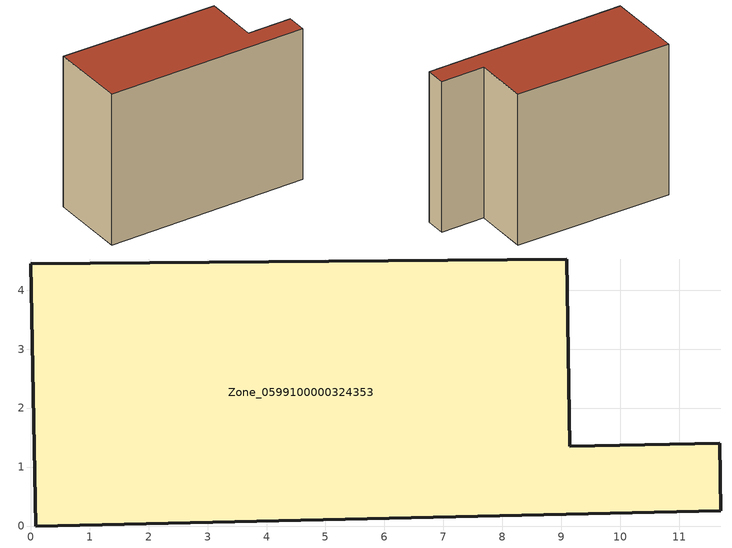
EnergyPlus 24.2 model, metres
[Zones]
Zone_0599100000324353
 floor ground (C_G): 0,4.45 9.09,4.53 9.15,1.35 11.69,1.41 11.71,0.26 0.09,0 z0
 wall outside (C_F): 9.09,4.53 0,4.45 0.09,0 11.71,0.26 11.69,1.41 9.15,1.35 9.09,4.53 z0:8.93
 roof outside (C_R): 11.71,0.26 11.69,1.41 9.15,1.35 9.09,4.53 0,4.45 0.09,0 z8.93
[BUILDING]
Pand.0599100000324353: North Axis=0; Terrain=City; Loads Convergence Tolerance Value=0.04; Temperature Convergence Tolerance Value=0.4; Solar Distribution=FullExterior; Maximum Number of Warmup Days=25; Minimum Number of Warmup Days=1
[Site:Location]
Rotterdam.The.Hague.AP_ZH_NLD Design_Conditions: Latitude=51.96; Longitude=4.45; Time Zone=1; Elevation=-4.5
[SITE:GROUNDTEMPERATURE:BUILDINGSURFACE]
18, 18, 18, 18, 18, 18, 18, 18, 18, 18, 18, 18
[MATERIAL] Thermal Absorptance=0.9; Solar Absorptance=0.7; Visible Absorptance=0.7
Name | Roughness | Thickness | Conductivity | Density | Specific Heat
G.TI.1946 | MediumSmooth | 0.15 | 1 | 540 | 1210
F.TI.1946 | Rough | 0.3 | 0.857143 | 1920 | 840
R.TI.1946 | MediumRough | 0.2 | 0.1 | 1500 | 1000
[CONSTRUCTION]
C_G: G.TI.1946
C_F: F.TI.1946
C_R: R.TI.1946
[ZONE]
Zone_0599100000324353: Type=1; Multiplier=1; Ceiling Height=Autocalculate; Volume=Autocalculate; Floor Area=autocalculate; Part of Total Floor Area=Yes
[ZONEINFILTRATION:DESIGNFLOWRATE]
Infil_Zone_0599100000324353: Zone or ZoneList or Space or SpaceList=Zone_0599100000324353; Schedule=AlwaysOn; Design Flow Rate Calculation Method=Flow/Area; Flow Rate per Floor Area=0.003; Constant Term Coefficient=1; Temperature Term Coefficient=0; Velocity Term Coefficient=0; Velocity Squared Term Coefficient=0
[HVACTEMPLATE:ZONE:IDEALLOADSAIRSYSTEM]
Zone_0599100000324353: Maximum Heating Supply Air Temperature=50; Minimum Cooling Supply Air Temperature=13; Maximum Heating Supply Air Humidity Ratio=0.0156; Minimum Cooling Supply Air Humidity Ratio=0.0077; Heating Limit=NoLimit; Cooling Limit=NoLimit; Dehumidification Control Type=ConstantSensibleHeatRatio; Cooling Sensible Heat Ratio=0.7; Dehumidification Setpoint=60; Humidification Control Type=None; Humidification Setpoint=30; Outdoor Air Method=None; Outdoor Air Flow Rate per Person=0.00944; Outdoor Air Flow Rate per Zone Floor Area=0; Outdoor Air Flow Rate per Zone=0; Demand Controlled Ventilation Type=None; Outdoor Air Economizer Type=NoEconomizer; Heat Recovery Type=None; Sensible Heat Recovery Effectiveness=0.7; Latent Heat Recovery Effectiveness=0.65
[ZONECONTROL:THERMOSTAT]
ThermostatControl_Zone_0599100000324353: Zone or ZoneList=Zone_0599100000324353; Control Type Schedule=DualSetpointControlType; Control 1=Thermostat_Zone_0599100000324353; Temperature Difference Between Cutout And Setpoint=0
[THERMOSTATSETPOINT:DUALSETPOINT]
Thermostat_Zone_0599100000324353: Heating Setpoint Temperature Schedule=HeatingSetpoint_Zone_0599100000324353; Cooling Setpoint Temperature Schedule=CoolingSetpoint_Zone_0599100000324353
[SCHEDULE:COMPACT]
HeatingSetpoint_Zone_0599100000324353: Through: 12/31, For: AllDays, Until: 24:00, 21
CoolingSetpoint_Zone_0599100000324353: Through: 12/31, For: AllDays, Until: 24:00, 24
DualSetpointControlType: Through: 12/31, For: AllDays, Until: 24:00, 4
AlwaysOn: Through: 12/31, For: AllDays, Until: 24:00, 1
